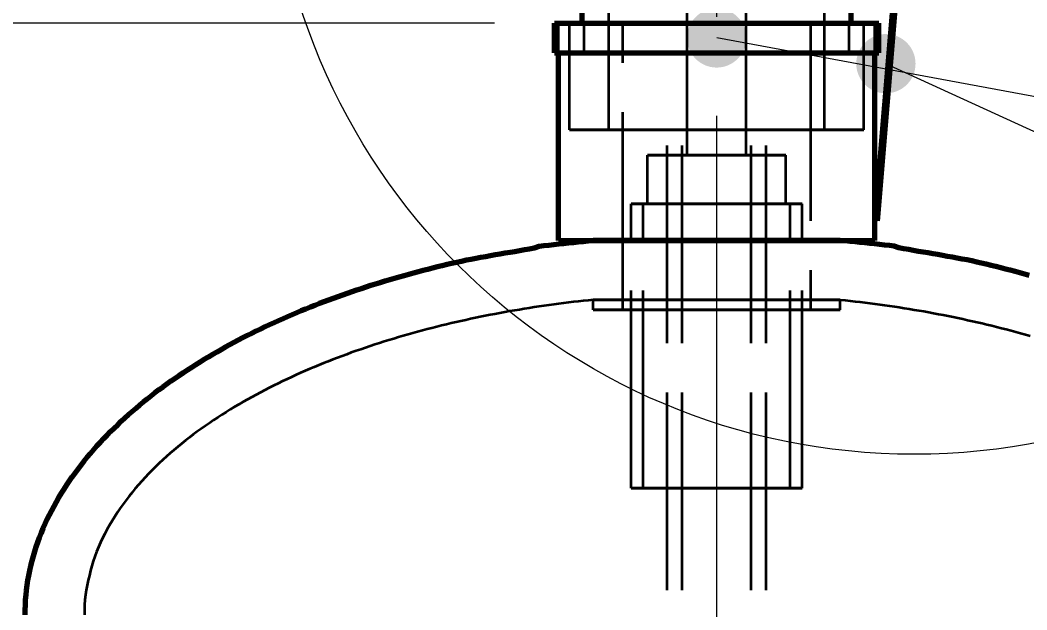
# Model space of a CAD drawing. Header units: millimetres. Extents: x 0 to 2208, y 0 to 420.
# Drawn here: x 99.21 to 119.59, y 228.4 to 240.34 of the extents above; entities that cross this region are included whole.
import ezdxf

# ---------------------------------------------------------------- set-up
doc = ezdxf.new("R2010")
doc.units = ezdxf.units.MM
doc.linetypes.add('IRAM-E-TRAZOS', pattern=[5, 4, -1])
doc.linetypes.add('IRAM-F-TRAZO-PUNTO', pattern=[20, 15, -2, 1, -2])
for name, color, linetype, lineweight in [('01-VISIBLE', 7, 'CONTINUOUS', 70), ('02-OCULTA', 4, 'IRAM-E-TRAZOS', 35), ('03-EJE', 1, 'IRAM-F-TRAZO-PUNTO', 18), ('04-COTA', 3, 'CONTINUOUS', 18), ('08-FINA', 5, 'CONTINUOUS', 18)]:
    doc.layers.add(name, color=color, linetype=linetype, lineweight=lineweight)
doc.styles.add('ISO3098', font='isocpeur.ttf')
doc.dimstyles.new('FLAMA-IRAM', dxfattribs={"dimtxt": 3.5, "dimasz": 3.5, "dimexe": 2, "dimexo": 1.5, "dimgap": 1, "dimtad": 1, "dimdec": 1, "dimtxsty": 'ISO3098', "dimblk": 'IRAM_FLECHA', "dimblk1": 'IRAM_FLECHA', "dimblk2": 'IRAM_FLECHA', "dimcen": 2.5, "dimclrd": 256, "dimclre": 256, "dimclrt": 256, "dimazin": 3, "dimtfac": 1, "dimtmove": 0, "dimatfit": 3, "dimlwd": 18, "dimlwe": 18})

# ---------------------------------------------------------------- blocks, each defined once
blk = doc.blocks.new('IRAM_FLECHA')
blk.add_solid([(0, 0), (-1, 0.125), (-1, -0.125)])

msp = doc.modelspace()

# ---------------------------------------------------------------- hatches: boundary and pattern name
at = {"layer": '08-FINA'}
h = msp.add_hatch(color=7, dxfattribs=at)
h.dxf.hatch_style = 1
edge = h.paths.add_edge_path()
edge.add_arc((113.313, 239.976), 0.6, 0, 360)
h = msp.add_hatch(color=7, dxfattribs=at)
h.dxf.hatch_style = 1
edge = h.paths.add_edge_path()
edge.add_arc((116.739, 239.455), 0.6, 0, 360)

# ---------------------------------------------------------------- linework, layer by layer
at = {"layer": '01-VISIBLE'}
for p, q in [((110.593, 240.276), (110.593, 241.096)), ((116.033, 240.276), (116.033, 241.096)), ((116.519, 236.276), (116.919, 241.036)), ((116.959, 241.035), (116.559, 236.273)), ((110.033, 239.676), (110.033, 240.276)), ((116.593, 239.676), (116.593, 240.276)), ((110.113, 235.876), (110.113, 239.676)), ((116.513, 235.876), (116.513, 239.676)), ((116.559, 236.273), (116.519, 236.276)), ((110.811, 235.876), (110.811, 235.876)), ((115.815, 235.876), (115.815, 235.876))]:
    msp.add_line(p, q, dxfattribs=at)
for points in [[(110.033, 240.276), (110.134, 240.276), (110.235, 240.276), (110.336, 240.276), (110.437, 240.276), (110.538, 240.276), (110.639, 240.276), (110.739, 240.276), (110.84, 240.276), (110.941, 240.276), (111.042, 240.276), (111.143, 240.276), (111.244, 240.276), (111.345, 240.276), (111.446, 240.276), (111.547, 240.276), (111.648, 240.276), (111.749, 240.276), (111.85, 240.276), (111.951, 240.276), (112.051, 240.276), (112.152, 240.276), (112.253, 240.276), (112.354, 240.276), (112.455, 240.276), (112.556, 240.276), (112.657, 240.276), (112.758, 240.276), (112.859, 240.276), (112.96, 240.276), (113.061, 240.276), (113.162, 240.276), (113.263, 240.276), (113.363, 240.276), (113.464, 240.276), (113.565, 240.276), (113.666, 240.276), (113.767, 240.276), (113.868, 240.276), (113.969, 240.276), (114.07, 240.276), (114.171, 240.276), (114.272, 240.276), (114.373, 240.276), (114.474, 240.276), (114.575, 240.276), (114.675, 240.276), (114.776, 240.276), (114.877, 240.276), (114.978, 240.276), (115.079, 240.276), (115.18, 240.276), (115.281, 240.276), (115.382, 240.276), (115.483, 240.276), (115.584, 240.276), (115.685, 240.276), (115.786, 240.276), (115.887, 240.276), (115.987, 240.276), (116.088, 240.276), (116.189, 240.276), (116.29, 240.276), (116.391, 240.276), (116.492, 240.276), (116.593, 240.276)], [(110.033, 239.676), (110.134, 239.676), (110.235, 239.676), (110.336, 239.676), (110.437, 239.676), (110.538, 239.676), (110.639, 239.676), (110.739, 239.676), (110.84, 239.676), (110.941, 239.676), (111.042, 239.676), (111.143, 239.676), (111.244, 239.676), (111.345, 239.676), (111.446, 239.676), (111.547, 239.676), (111.648, 239.676), (111.749, 239.676), (111.85, 239.676), (111.951, 239.676), (112.051, 239.676), (112.152, 239.676), (112.253, 239.676), (112.354, 239.676), (112.455, 239.676), (112.556, 239.676), (112.657, 239.676), (112.758, 239.676), (112.859, 239.676), (112.96, 239.676), (113.061, 239.676), (113.162, 239.676), (113.263, 239.676), (113.363, 239.676), (113.464, 239.676), (113.565, 239.676), (113.666, 239.676), (113.767, 239.676), (113.868, 239.676), (113.969, 239.676), (114.07, 239.676), (114.171, 239.676), (114.272, 239.676), (114.373, 239.676), (114.474, 239.676), (114.575, 239.676), (114.675, 239.676), (114.776, 239.676), (114.877, 239.676), (114.978, 239.676), (115.079, 239.676), (115.18, 239.676), (115.281, 239.676), (115.382, 239.676), (115.483, 239.676), (115.584, 239.676), (115.685, 239.676), (115.786, 239.676), (115.887, 239.676), (115.987, 239.676), (116.088, 239.676), (116.189, 239.676), (116.29, 239.676), (116.391, 239.676), (116.492, 239.676), (116.593, 239.676)], [(99.313, 228.3), (99.314, 228.4), (99.318, 228.5), (99.323, 228.6), (99.332, 228.7), (99.342, 228.799), (99.355, 228.898), (99.37, 228.997), (99.388, 229.096), (99.408, 229.194), (99.43, 229.291), (99.454, 229.388), (99.48, 229.485), (99.508, 229.581), (99.538, 229.676), (99.571, 229.771), (99.605, 229.864), (99.641, 229.958), (99.679, 230.05), (99.719, 230.142), (99.761, 230.233), (99.804, 230.323), (99.85, 230.412), (99.897, 230.5), (99.945, 230.588), (99.995, 230.674), (100.047, 230.76), (100.1, 230.845), (100.154, 230.929), (100.21, 231.012), (100.267, 231.094), (100.325, 231.175), (100.385, 231.255), (100.446, 231.335), (100.508, 231.413), (100.571, 231.49), (100.636, 231.567), (100.701, 231.643), (100.767, 231.717), (100.835, 231.791), (100.903, 231.864), (100.972, 231.936), (101.043, 232.008), (101.114, 232.078), (101.186, 232.147), (101.258, 232.216), (101.332, 232.284), (101.406, 232.351), (101.481, 232.417), (101.557, 232.482), (101.634, 232.546), (101.711, 232.61), (101.789, 232.673), (101.867, 232.734), (101.946, 232.796), (102.026, 232.856), (102.107, 232.916), (102.187, 232.974), (102.269, 233.032), (102.351, 233.09), (102.433, 233.146), (102.516, 233.202), (102.6, 233.257), (102.684, 233.312), (102.768, 233.365), (102.853, 233.418), (102.938, 233.47), (103.024, 233.522), (103.11, 233.573), (103.197, 233.623), (103.283, 233.672), (103.371, 233.721), (103.458, 233.769), (103.546, 233.817), (103.635, 233.864), (103.723, 233.91), (103.812, 233.956), (103.902, 234.001), (103.991, 234.045), (104.081, 234.089), (104.171, 234.132), (104.262, 234.175), (104.353, 234.216), (104.444, 234.258), (104.535, 234.299), (104.627, 234.339), (104.718, 234.378), (104.81, 234.417), (104.903, 234.456), (104.995, 234.494), (105.088, 234.531), (105.181, 234.568), (105.274, 234.604), (105.368, 234.64), (105.461, 234.675), (105.555, 234.71), (105.649, 234.744), (105.743, 234.778), (105.837, 234.811), (105.932, 234.844), (106.027, 234.876), (106.122, 234.907), (106.217, 234.938), (106.312, 234.968), (106.408, 234.998), (106.503, 235.027), (106.599, 235.056), (106.695, 235.084), (106.791, 235.112), (106.887, 235.14), (106.983, 235.167), (107.08, 235.193), (107.176, 235.22), (107.273, 235.246), (107.369, 235.272), (107.466, 235.298), (107.563, 235.323), (107.66, 235.347), (107.757, 235.372), (107.854, 235.395), (107.951, 235.418), (108.049, 235.439), (108.147, 235.46), (108.245, 235.481), (108.343, 235.5), (108.441, 235.519), (108.539, 235.538), (108.638, 235.555), (108.736, 235.573), (108.835, 235.59), (108.933, 235.606), (109.032, 235.623), (109.13, 235.64), (109.229, 235.656), (109.328, 235.673), (109.426, 235.69), (109.525, 235.707), (109.622, 235.728), (109.717, 235.758), (109.816, 235.772), (109.916, 235.784), (110.015, 235.795), (110.115, 235.805), (110.214, 235.816), (110.314, 235.826), (110.413, 235.836), (110.512, 235.846), (110.612, 235.856), (110.712, 235.866), (110.811, 235.876)], [(110.113, 235.876), (110.213, 235.876), (110.313, 235.876), (110.413, 235.876), (110.513, 235.876), (110.613, 235.876), (110.713, 235.876), (110.813, 235.876), (110.913, 235.876), (111.013, 235.876), (111.113, 235.876), (111.213, 235.876), (111.313, 235.876), (111.413, 235.876), (111.513, 235.876), (111.613, 235.876), (111.713, 235.876), (111.813, 235.876), (111.913, 235.876), (112.013, 235.876), (112.113, 235.876), (112.213, 235.876), (112.313, 235.876), (112.413, 235.876), (112.513, 235.876), (112.613, 235.876), (112.713, 235.876), (112.813, 235.876), (112.913, 235.876), (113.013, 235.876), (113.113, 235.876), (113.213, 235.876), (113.313, 235.876), (113.413, 235.876), (113.513, 235.876), (113.613, 235.876), (113.713, 235.876), (113.813, 235.876), (113.913, 235.876), (114.013, 235.876), (114.113, 235.876), (114.213, 235.876), (114.313, 235.876), (114.413, 235.876), (114.513, 235.876), (114.613, 235.876), (114.713, 235.876), (114.813, 235.876), (114.913, 235.876), (115.013, 235.876), (115.113, 235.876), (115.213, 235.876), (115.313, 235.876), (115.413, 235.876), (115.513, 235.876), (115.613, 235.876), (115.713, 235.876), (115.813, 235.876), (115.913, 235.876), (116.013, 235.876), (116.113, 235.876), (116.213, 235.876), (116.313, 235.876), (116.413, 235.876), (116.513, 235.876)], [(115.815, 235.876), (115.715, 235.876), (115.615, 235.876), (115.515, 235.876), (115.415, 235.876), (115.315, 235.876), (115.215, 235.876), (115.114, 235.876), (115.014, 235.876), (114.914, 235.876), (114.814, 235.876), (114.714, 235.876), (114.614, 235.876), (114.514, 235.876), (114.414, 235.876), (114.314, 235.876), (114.214, 235.876), (114.114, 235.876), (114.014, 235.876), (113.913, 235.876), (113.813, 235.876), (113.713, 235.876), (113.613, 235.876), (113.513, 235.876), (113.413, 235.876), (113.313, 235.876), (113.213, 235.876), (113.113, 235.876), (113.013, 235.876), (112.913, 235.876), (112.813, 235.876), (112.713, 235.876), (112.612, 235.876), (112.512, 235.876), (112.412, 235.876), (112.312, 235.876), (112.212, 235.876), (112.112, 235.876), (112.012, 235.876), (111.912, 235.876), (111.812, 235.876), (111.712, 235.876), (111.612, 235.876), (111.512, 235.876), (111.411, 235.876), (111.311, 235.876), (111.211, 235.876), (111.111, 235.876), (111.011, 235.876), (110.911, 235.876), (110.811, 235.876)], [(119.642, 235.167), (119.546, 235.194), (119.45, 235.22), (119.353, 235.246), (119.257, 235.272), (119.16, 235.298), (119.063, 235.323), (118.966, 235.348), (118.869, 235.372), (118.772, 235.395), (118.674, 235.418), (118.577, 235.439), (118.479, 235.461), (118.381, 235.481), (118.283, 235.5), (118.185, 235.519), (118.087, 235.538), (117.988, 235.555), (117.89, 235.573), (117.791, 235.59), (117.693, 235.606), (117.594, 235.623), (117.495, 235.64), (117.397, 235.656), (117.298, 235.673), (117.2, 235.69), (117.101, 235.707), (117.003, 235.728), (116.909, 235.758), (116.81, 235.772), (116.71, 235.784), (116.611, 235.795), (116.511, 235.805), (116.412, 235.816), (116.312, 235.826), (116.213, 235.836), (116.114, 235.846), (116.014, 235.856), (115.915, 235.866), (115.815, 235.876)]]:
    msp.add_lwpolyline(points, dxfattribs=at)
at = {"layer": '02-OCULTA'}
for p, q in [((112.713, 237.6), (112.713, 243.74)), ((113.913, 237.6), (113.913, 243.74)), ((111.133, 240.276), (111.133, 241.096)), ((115.493, 240.276), (115.493, 241.096)), ((116.519, 236.276), (116.919, 241.036)), ((116.959, 241.035), (116.559, 236.273)), ((110.113, 239.676), (110.113, 240.276)), ((110.333, 238.116), (110.333, 240.276)), ((110.633, 239.676), (110.633, 240.276)), ((111.133, 238.116), (111.133, 240.276)), ((111.413, 234.475), (111.413, 240.276)), ((115.213, 240.276), (115.213, 234.475)), ((115.493, 238.116), (115.493, 240.276)), ((115.993, 239.676), (115.993, 240.276)), ((116.293, 238.116), (116.293, 240.276)), ((116.513, 239.676), (116.513, 240.276)), ((112.313, 108.8), (112.313, 238.116)), ((112.613, 108.8), (112.613, 238.116)), ((114.013, 108.8), (114.013, 238.116)), ((114.313, 108.8), (114.313, 238.116)), ((111.913, 236.62), (111.913, 237.6)), ((114.713, 236.62), (114.713, 237.6)), ((111.583, 230.86), (111.583, 236.62)), ((111.823, 230.86), (111.823, 236.62)), ((114.803, 230.86), (114.803, 236.62)), ((115.043, 230.86), (115.043, 236.62)), ((116.559, 236.273), (116.519, 236.276)), ((110.811, 234.475), (110.811, 234.675)), ((115.815, 234.475), (115.815, 234.675))]:
    msp.add_line(p, q, dxfattribs=at)
for points in [[(116.593, 240.276), (116.492, 240.276), (116.391, 240.276), (116.29, 240.276), (116.189, 240.276), (116.088, 240.276), (115.987, 240.276), (115.887, 240.276), (115.786, 240.276), (115.685, 240.276), (115.584, 240.276), (115.483, 240.276), (115.382, 240.276), (115.281, 240.276), (115.18, 240.276), (115.079, 240.276), (114.978, 240.276), (114.877, 240.276), (114.776, 240.276), (114.675, 240.276), (114.575, 240.276), (114.474, 240.276), (114.373, 240.276), (114.272, 240.276), (114.171, 240.276), (114.07, 240.276), (113.969, 240.276), (113.868, 240.276), (113.767, 240.276), (113.666, 240.276), (113.565, 240.276), (113.464, 240.276), (113.363, 240.276), (113.263, 240.276), (113.162, 240.276), (113.061, 240.276), (112.96, 240.276), (112.859, 240.276), (112.758, 240.276), (112.657, 240.276), (112.556, 240.276), (112.455, 240.276), (112.354, 240.276), (112.253, 240.276), (112.152, 240.276), (112.051, 240.276), (111.951, 240.276), (111.85, 240.276), (111.749, 240.276), (111.648, 240.276), (111.547, 240.276), (111.446, 240.276), (111.345, 240.276), (111.244, 240.276), (111.143, 240.276), (111.042, 240.276), (110.941, 240.276), (110.84, 240.276), (110.739, 240.276), (110.639, 240.276), (110.538, 240.276), (110.437, 240.276), (110.336, 240.276), (110.235, 240.276), (110.134, 240.276), (110.033, 240.276)], [(116.513, 240.276), (116.413, 240.276), (116.313, 240.276), (116.213, 240.276), (116.113, 240.276), (116.013, 240.276), (115.913, 240.276), (115.813, 240.276), (115.713, 240.276), (115.613, 240.276), (115.513, 240.276), (115.413, 240.276), (115.313, 240.276), (115.213, 240.276), (115.113, 240.276), (115.013, 240.276), (114.913, 240.276), (114.813, 240.276), (114.713, 240.276), (114.613, 240.276), (114.513, 240.276), (114.413, 240.276), (114.313, 240.276), (114.213, 240.276), (114.113, 240.276), (114.013, 240.276), (113.913, 240.276), (113.813, 240.276), (113.713, 240.276), (113.613, 240.276), (113.513, 240.276), (113.413, 240.276), (113.313, 240.276), (113.213, 240.276), (113.113, 240.276), (113.013, 240.276), (112.913, 240.276), (112.813, 240.276), (112.713, 240.276), (112.613, 240.276), (112.513, 240.276), (112.413, 240.276), (112.313, 240.276), (112.213, 240.276), (112.113, 240.276), (112.013, 240.276), (111.913, 240.276), (111.813, 240.276), (111.713, 240.276), (111.613, 240.276), (111.513, 240.276), (111.413, 240.276), (111.313, 240.276), (111.213, 240.276), (111.113, 240.276), (111.013, 240.276), (110.913, 240.276), (110.813, 240.276), (110.713, 240.276), (110.613, 240.276), (110.513, 240.276), (110.413, 240.276), (110.313, 240.276), (110.213, 240.276), (110.113, 240.276)], [(110.113, 240.276), (110.213, 240.276), (110.313, 240.276), (110.413, 240.276), (110.513, 240.276), (110.613, 240.276), (110.713, 240.276), (110.813, 240.276), (110.913, 240.276), (111.013, 240.276), (111.113, 240.276), (111.213, 240.276), (111.313, 240.276), (111.413, 240.276), (111.513, 240.276), (111.613, 240.276), (111.713, 240.276), (111.813, 240.276), (111.913, 240.276), (112.013, 240.276), (112.113, 240.276), (112.213, 240.276), (112.313, 240.276), (112.413, 240.276), (112.513, 240.276), (112.613, 240.276), (112.713, 240.276), (112.813, 240.276), (112.913, 240.276), (113.013, 240.276), (113.113, 240.276), (113.213, 240.276), (113.313, 240.276), (113.413, 240.276), (113.513, 240.276), (113.613, 240.276), (113.713, 240.276), (113.813, 240.276), (113.913, 240.276), (114.013, 240.276), (114.113, 240.276), (114.213, 240.276), (114.313, 240.276), (114.413, 240.276), (114.513, 240.276), (114.613, 240.276), (114.713, 240.276), (114.813, 240.276), (114.913, 240.276), (115.013, 240.276), (115.113, 240.276), (115.213, 240.276), (115.313, 240.276), (115.413, 240.276), (115.513, 240.276), (115.613, 240.276), (115.713, 240.276), (115.813, 240.276), (115.913, 240.276), (116.013, 240.276), (116.113, 240.276), (116.213, 240.276), (116.313, 240.276), (116.413, 240.276), (116.513, 240.276)], [(116.293, 240.276), (116.192, 240.276), (116.091, 240.276), (115.99, 240.276), (115.889, 240.276), (115.788, 240.276), (115.687, 240.276), (115.586, 240.276), (115.485, 240.276), (115.384, 240.276), (115.283, 240.276), (115.182, 240.276), (115.081, 240.276), (114.98, 240.276), (114.879, 240.276), (114.778, 240.276), (114.677, 240.276), (114.576, 240.276), (114.475, 240.276), (114.374, 240.276), (114.273, 240.276), (114.172, 240.276), (114.071, 240.276), (113.97, 240.276), (113.869, 240.276), (113.768, 240.276), (113.667, 240.276), (113.566, 240.276), (113.465, 240.276), (113.364, 240.276), (113.262, 240.276), (113.161, 240.276), (113.06, 240.276), (112.959, 240.276), (112.858, 240.276), (112.757, 240.276), (112.656, 240.276), (112.555, 240.276), (112.454, 240.276), (112.353, 240.276), (112.252, 240.276), (112.151, 240.276), (112.05, 240.276), (111.949, 240.276), (111.848, 240.276), (111.747, 240.276), (111.646, 240.276), (111.545, 240.276), (111.444, 240.276), (111.343, 240.276), (111.242, 240.276), (111.141, 240.276), (111.04, 240.276), (110.939, 240.276), (110.838, 240.276), (110.737, 240.276), (110.636, 240.276), (110.535, 240.276), (110.434, 240.276), (110.333, 240.276)], [(110.333, 240.276), (110.434, 240.276), (110.535, 240.276), (110.636, 240.276), (110.737, 240.276), (110.838, 240.276), (110.939, 240.276), (111.04, 240.276), (111.141, 240.276), (111.242, 240.276), (111.343, 240.276), (111.444, 240.276), (111.545, 240.276), (111.646, 240.276), (111.747, 240.276), (111.848, 240.276), (111.949, 240.276), (112.05, 240.276), (112.151, 240.276), (112.252, 240.276), (112.353, 240.276), (112.454, 240.276), (112.555, 240.276), (112.656, 240.276), (112.757, 240.276), (112.858, 240.276), (112.959, 240.276), (113.06, 240.276), (113.161, 240.276), (113.262, 240.276), (113.364, 240.276), (113.465, 240.276), (113.566, 240.276), (113.667, 240.276), (113.768, 240.276), (113.869, 240.276), (113.97, 240.276), (114.071, 240.276), (114.172, 240.276), (114.273, 240.276), (114.374, 240.276), (114.475, 240.276), (114.576, 240.276), (114.677, 240.276), (114.778, 240.276), (114.879, 240.276), (114.98, 240.276), (115.081, 240.276), (115.182, 240.276), (115.283, 240.276), (115.384, 240.276), (115.485, 240.276), (115.586, 240.276), (115.687, 240.276), (115.788, 240.276), (115.889, 240.276), (115.99, 240.276), (116.091, 240.276), (116.192, 240.276), (116.293, 240.276)], [(116.033, 240.276), (115.932, 240.276), (115.832, 240.276), (115.731, 240.276), (115.63, 240.276), (115.529, 240.276), (115.429, 240.276), (115.328, 240.276), (115.227, 240.276), (115.126, 240.276), (115.026, 240.276), (114.925, 240.276), (114.824, 240.276), (114.723, 240.276), (114.623, 240.276), (114.522, 240.276), (114.421, 240.276), (114.32, 240.276), (114.22, 240.276), (114.119, 240.276), (114.018, 240.276), (113.917, 240.276), (113.817, 240.276), (113.716, 240.276), (113.615, 240.276), (113.514, 240.276), (113.414, 240.276), (113.313, 240.276), (113.212, 240.276), (113.112, 240.276), (113.011, 240.276), (112.91, 240.276), (112.809, 240.276), (112.709, 240.276), (112.608, 240.276), (112.507, 240.276), (112.406, 240.276), (112.306, 240.276), (112.205, 240.276), (112.104, 240.276), (112.003, 240.276), (111.903, 240.276), (111.802, 240.276), (111.701, 240.276), (111.6, 240.276), (111.5, 240.276), (111.399, 240.276), (111.298, 240.276), (111.197, 240.276), (111.097, 240.276), (110.996, 240.276), (110.895, 240.276), (110.794, 240.276), (110.694, 240.276), (110.593, 240.276)], [(110.593, 240.276), (110.694, 240.276), (110.794, 240.276), (110.895, 240.276), (110.996, 240.276), (111.097, 240.276), (111.197, 240.276), (111.298, 240.276), (111.399, 240.276), (111.5, 240.276), (111.6, 240.276), (111.701, 240.276), (111.802, 240.276), (111.903, 240.276), (112.003, 240.276), (112.104, 240.276), (112.205, 240.276), (112.306, 240.276), (112.406, 240.276), (112.507, 240.276), (112.608, 240.276), (112.709, 240.276), (112.809, 240.276), (112.91, 240.276), (113.011, 240.276), (113.112, 240.276), (113.212, 240.276), (113.313, 240.276), (113.414, 240.276), (113.514, 240.276), (113.615, 240.276), (113.716, 240.276), (113.817, 240.276), (113.917, 240.276), (114.018, 240.276), (114.119, 240.276), (114.22, 240.276), (114.32, 240.276), (114.421, 240.276), (114.522, 240.276), (114.623, 240.276), (114.723, 240.276), (114.824, 240.276), (114.925, 240.276), (115.026, 240.276), (115.126, 240.276), (115.227, 240.276), (115.328, 240.276), (115.429, 240.276), (115.529, 240.276), (115.63, 240.276), (115.731, 240.276), (115.832, 240.276), (115.932, 240.276), (116.033, 240.276)], [(115.993, 240.276), (115.892, 240.276), (115.791, 240.276), (115.69, 240.276), (115.588, 240.276), (115.487, 240.276), (115.386, 240.276), (115.285, 240.276), (115.184, 240.276), (115.083, 240.276), (114.982, 240.276), (114.881, 240.276), (114.779, 240.276), (114.678, 240.276), (114.577, 240.276), (114.476, 240.276), (114.375, 240.276), (114.274, 240.276), (114.173, 240.276), (114.071, 240.276), (113.97, 240.276), (113.869, 240.276), (113.768, 240.276), (113.667, 240.276), (113.566, 240.276), (113.465, 240.276), (113.364, 240.276), (113.262, 240.276), (113.161, 240.276), (113.06, 240.276), (112.959, 240.276), (112.858, 240.276), (112.757, 240.276), (112.656, 240.276), (112.555, 240.276), (112.453, 240.276), (112.352, 240.276), (112.251, 240.276), (112.15, 240.276), (112.049, 240.276), (111.948, 240.276), (111.847, 240.276), (111.745, 240.276), (111.644, 240.276), (111.543, 240.276), (111.442, 240.276), (111.341, 240.276), (111.24, 240.276), (111.139, 240.276), (111.038, 240.276), (110.936, 240.276), (110.835, 240.276), (110.734, 240.276), (110.633, 240.276)], [(110.633, 240.276), (110.734, 240.276), (110.835, 240.276), (110.936, 240.276), (111.038, 240.276), (111.139, 240.276), (111.24, 240.276), (111.341, 240.276), (111.442, 240.276), (111.543, 240.276), (111.644, 240.276), (111.745, 240.276), (111.847, 240.276), (111.948, 240.276), (112.049, 240.276), (112.15, 240.276), (112.251, 240.276), (112.352, 240.276), (112.453, 240.276), (112.555, 240.276), (112.656, 240.276), (112.757, 240.276), (112.858, 240.276), (112.959, 240.276), (113.06, 240.276), (113.161, 240.276), (113.262, 240.276), (113.364, 240.276), (113.465, 240.276), (113.566, 240.276), (113.667, 240.276), (113.768, 240.276), (113.869, 240.276), (113.97, 240.276), (114.071, 240.276), (114.173, 240.276), (114.274, 240.276), (114.375, 240.276), (114.476, 240.276), (114.577, 240.276), (114.678, 240.276), (114.779, 240.276), (114.881, 240.276), (114.982, 240.276), (115.083, 240.276), (115.184, 240.276), (115.285, 240.276), (115.386, 240.276), (115.487, 240.276), (115.588, 240.276), (115.69, 240.276), (115.791, 240.276), (115.892, 240.276), (115.993, 240.276)], [(115.493, 240.276), (115.392, 240.276), (115.29, 240.276), (115.189, 240.276), (115.087, 240.276), (114.986, 240.276), (114.885, 240.276), (114.783, 240.276), (114.682, 240.276), (114.58, 240.276), (114.479, 240.276), (114.378, 240.276), (114.276, 240.276), (114.175, 240.276), (114.073, 240.276), (113.972, 240.276), (113.871, 240.276), (113.769, 240.276), (113.668, 240.276), (113.566, 240.276), (113.465, 240.276), (113.364, 240.276), (113.262, 240.276), (113.161, 240.276), (113.06, 240.276), (112.958, 240.276), (112.857, 240.276), (112.755, 240.276), (112.654, 240.276), (112.553, 240.276), (112.451, 240.276), (112.35, 240.276), (112.248, 240.276), (112.147, 240.276), (112.046, 240.276), (111.944, 240.276), (111.843, 240.276), (111.741, 240.276), (111.64, 240.276), (111.539, 240.276), (111.437, 240.276), (111.336, 240.276), (111.234, 240.276), (111.133, 240.276)], [(111.133, 240.276), (111.234, 240.276), (111.336, 240.276), (111.437, 240.276), (111.539, 240.276), (111.64, 240.276), (111.741, 240.276), (111.843, 240.276), (111.944, 240.276), (112.046, 240.276), (112.147, 240.276), (112.248, 240.276), (112.35, 240.276), (112.451, 240.276), (112.553, 240.276), (112.654, 240.276), (112.755, 240.276), (112.857, 240.276), (112.958, 240.276), (113.06, 240.276), (113.161, 240.276), (113.262, 240.276), (113.364, 240.276), (113.465, 240.276), (113.566, 240.276), (113.668, 240.276), (113.769, 240.276), (113.871, 240.276), (113.972, 240.276), (114.073, 240.276), (114.175, 240.276), (114.276, 240.276), (114.378, 240.276), (114.479, 240.276), (114.58, 240.276), (114.682, 240.276), (114.783, 240.276), (114.885, 240.276), (114.986, 240.276), (115.087, 240.276), (115.189, 240.276), (115.29, 240.276), (115.392, 240.276), (115.493, 240.276)], [(115.493, 240.276), (115.392, 240.276), (115.29, 240.276), (115.189, 240.276), (115.087, 240.276), (114.986, 240.276), (114.885, 240.276), (114.783, 240.276), (114.682, 240.276), (114.58, 240.276), (114.479, 240.276), (114.378, 240.276), (114.276, 240.276), (114.175, 240.276), (114.073, 240.276), (113.972, 240.276), (113.871, 240.276), (113.769, 240.276), (113.668, 240.276), (113.566, 240.276), (113.465, 240.276), (113.364, 240.276), (113.262, 240.276), (113.161, 240.276), (113.06, 240.276), (112.958, 240.276), (112.857, 240.276), (112.755, 240.276), (112.654, 240.276), (112.553, 240.276), (112.451, 240.276), (112.35, 240.276), (112.248, 240.276), (112.147, 240.276), (112.046, 240.276), (111.944, 240.276), (111.843, 240.276), (111.741, 240.276), (111.64, 240.276), (111.539, 240.276), (111.437, 240.276), (111.336, 240.276), (111.234, 240.276), (111.133, 240.276)], [(111.133, 240.276), (111.234, 240.276), (111.336, 240.276), (111.437, 240.276), (111.539, 240.276), (111.64, 240.276), (111.741, 240.276), (111.843, 240.276), (111.944, 240.276), (112.046, 240.276), (112.147, 240.276), (112.248, 240.276), (112.35, 240.276), (112.451, 240.276), (112.553, 240.276), (112.654, 240.276), (112.755, 240.276), (112.857, 240.276), (112.958, 240.276), (113.06, 240.276), (113.161, 240.276), (113.262, 240.276), (113.364, 240.276), (113.465, 240.276), (113.566, 240.276), (113.668, 240.276), (113.769, 240.276), (113.871, 240.276), (113.972, 240.276), (114.073, 240.276), (114.175, 240.276), (114.276, 240.276), (114.378, 240.276), (114.479, 240.276), (114.58, 240.276), (114.682, 240.276), (114.783, 240.276), (114.885, 240.276), (114.986, 240.276), (115.087, 240.276), (115.189, 240.276), (115.29, 240.276), (115.392, 240.276), (115.493, 240.276)], [(115.213, 240.276), (115.113, 240.276), (115.013, 240.276), (114.913, 240.276), (114.813, 240.276), (114.713, 240.276), (114.613, 240.276), (114.513, 240.276), (114.413, 240.276), (114.313, 240.276), (114.213, 240.276), (114.113, 240.276), (114.013, 240.276), (113.913, 240.276), (113.813, 240.276), (113.713, 240.276), (113.613, 240.276), (113.513, 240.276), (113.413, 240.276), (113.313, 240.276), (113.213, 240.276), (113.113, 240.276), (113.013, 240.276), (112.913, 240.276), (112.813, 240.276), (112.713, 240.276), (112.613, 240.276), (112.513, 240.276), (112.413, 240.276), (112.313, 240.276), (112.213, 240.276), (112.113, 240.276), (112.013, 240.276), (111.913, 240.276), (111.813, 240.276), (111.713, 240.276), (111.613, 240.276), (111.513, 240.276), (111.413, 240.276)], [(111.413, 240.276), (111.513, 240.276), (111.613, 240.276), (111.713, 240.276), (111.813, 240.276), (111.913, 240.276), (112.013, 240.276), (112.113, 240.276), (112.213, 240.276), (112.313, 240.276), (112.413, 240.276), (112.513, 240.276), (112.613, 240.276), (112.713, 240.276), (112.813, 240.276), (112.913, 240.276), (113.013, 240.276), (113.113, 240.276), (113.213, 240.276), (113.313, 240.276), (113.413, 240.276), (113.513, 240.276), (113.613, 240.276), (113.713, 240.276), (113.813, 240.276), (113.913, 240.276), (114.013, 240.276), (114.113, 240.276), (114.213, 240.276), (114.313, 240.276), (114.413, 240.276), (114.513, 240.276), (114.613, 240.276), (114.713, 240.276), (114.813, 240.276), (114.913, 240.276), (115.013, 240.276), (115.113, 240.276), (115.213, 240.276)], [(116.593, 239.676), (116.492, 239.676), (116.391, 239.676), (116.29, 239.676), (116.189, 239.676), (116.088, 239.676), (115.987, 239.676), (115.887, 239.676), (115.786, 239.676), (115.685, 239.676), (115.584, 239.676), (115.483, 239.676), (115.382, 239.676), (115.281, 239.676), (115.18, 239.676), (115.079, 239.676), (114.978, 239.676), (114.877, 239.676), (114.776, 239.676), (114.675, 239.676), (114.575, 239.676), (114.474, 239.676), (114.373, 239.676), (114.272, 239.676), (114.171, 239.676), (114.07, 239.676), (113.969, 239.676), (113.868, 239.676), (113.767, 239.676), (113.666, 239.676), (113.565, 239.676), (113.464, 239.676), (113.363, 239.676), (113.263, 239.676), (113.162, 239.676), (113.061, 239.676), (112.96, 239.676), (112.859, 239.676), (112.758, 239.676), (112.657, 239.676), (112.556, 239.676), (112.455, 239.676), (112.354, 239.676), (112.253, 239.676), (112.152, 239.676), (112.051, 239.676), (111.951, 239.676), (111.85, 239.676), (111.749, 239.676), (111.648, 239.676), (111.547, 239.676), (111.446, 239.676), (111.345, 239.676), (111.244, 239.676), (111.143, 239.676), (111.042, 239.676), (110.941, 239.676), (110.84, 239.676), (110.739, 239.676), (110.639, 239.676), (110.538, 239.676), (110.437, 239.676), (110.336, 239.676), (110.235, 239.676), (110.134, 239.676), (110.033, 239.676)], [(115.993, 239.676), (115.892, 239.676), (115.791, 239.676), (115.69, 239.676), (115.588, 239.676), (115.487, 239.676), (115.386, 239.676), (115.285, 239.676), (115.184, 239.676), (115.083, 239.676), (114.982, 239.676), (114.881, 239.676), (114.779, 239.676), (114.678, 239.676), (114.577, 239.676), (114.476, 239.676), (114.375, 239.676), (114.274, 239.676), (114.173, 239.676), (114.071, 239.676), (113.97, 239.676), (113.869, 239.676), (113.768, 239.676), (113.667, 239.676), (113.566, 239.676), (113.465, 239.676), (113.364, 239.676), (113.262, 239.676), (113.161, 239.676), (113.06, 239.676), (112.959, 239.676), (112.858, 239.676), (112.757, 239.676), (112.656, 239.676), (112.555, 239.676), (112.453, 239.676), (112.352, 239.676), (112.251, 239.676), (112.15, 239.676), (112.049, 239.676), (111.948, 239.676), (111.847, 239.676), (111.745, 239.676), (111.644, 239.676), (111.543, 239.676), (111.442, 239.676), (111.341, 239.676), (111.24, 239.676), (111.139, 239.676), (111.038, 239.676), (110.936, 239.676), (110.835, 239.676), (110.734, 239.676), (110.633, 239.676)], [(110.633, 239.676), (110.734, 239.676), (110.835, 239.676), (110.936, 239.676), (111.038, 239.676), (111.139, 239.676), (111.24, 239.676), (111.341, 239.676), (111.442, 239.676), (111.543, 239.676), (111.644, 239.676), (111.745, 239.676), (111.847, 239.676), (111.948, 239.676), (112.049, 239.676), (112.15, 239.676), (112.251, 239.676), (112.352, 239.676), (112.453, 239.676), (112.555, 239.676), (112.656, 239.676), (112.757, 239.676), (112.858, 239.676), (112.959, 239.676), (113.06, 239.676), (113.161, 239.676), (113.262, 239.676), (113.364, 239.676), (113.465, 239.676), (113.566, 239.676), (113.667, 239.676), (113.768, 239.676), (113.869, 239.676), (113.97, 239.676), (114.071, 239.676), (114.173, 239.676), (114.274, 239.676), (114.375, 239.676), (114.476, 239.676), (114.577, 239.676), (114.678, 239.676), (114.779, 239.676), (114.881, 239.676), (114.982, 239.676), (115.083, 239.676), (115.184, 239.676), (115.285, 239.676), (115.386, 239.676), (115.487, 239.676), (115.588, 239.676), (115.69, 239.676), (115.791, 239.676), (115.892, 239.676), (115.993, 239.676)], [(116.293, 238.116), (116.192, 238.116), (116.091, 238.116), (115.99, 238.116), (115.889, 238.116), (115.788, 238.116), (115.687, 238.116), (115.586, 238.116), (115.485, 238.116), (115.384, 238.116), (115.283, 238.116), (115.182, 238.116), (115.081, 238.116), (114.98, 238.116), (114.879, 238.116), (114.778, 238.116), (114.677, 238.116), (114.576, 238.116), (114.475, 238.116), (114.374, 238.116), (114.273, 238.116), (114.172, 238.116), (114.071, 238.116), (113.97, 238.116), (113.869, 238.116), (113.768, 238.116), (113.667, 238.116), (113.566, 238.116), (113.465, 238.116), (113.364, 238.116), (113.262, 238.116), (113.161, 238.116), (113.06, 238.116), (112.959, 238.116), (112.858, 238.116), (112.757, 238.116), (112.656, 238.116), (112.555, 238.116), (112.454, 238.116), (112.353, 238.116), (112.252, 238.116), (112.151, 238.116), (112.05, 238.116), (111.949, 238.116), (111.848, 238.116), (111.747, 238.116), (111.646, 238.116), (111.545, 238.116), (111.444, 238.116), (111.343, 238.116), (111.242, 238.116), (111.141, 238.116), (111.04, 238.116), (110.939, 238.116), (110.838, 238.116), (110.737, 238.116), (110.636, 238.116), (110.535, 238.116), (110.434, 238.116), (110.333, 238.116)], [(110.333, 238.116), (110.434, 238.116), (110.535, 238.116), (110.636, 238.116), (110.737, 238.116), (110.838, 238.116), (110.939, 238.116), (111.04, 238.116), (111.141, 238.116), (111.242, 238.116), (111.343, 238.116), (111.444, 238.116), (111.545, 238.116), (111.646, 238.116), (111.747, 238.116), (111.848, 238.116), (111.949, 238.116), (112.05, 238.116), (112.151, 238.116), (112.252, 238.116), (112.353, 238.116), (112.454, 238.116), (112.555, 238.116), (112.656, 238.116), (112.757, 238.116), (112.858, 238.116), (112.959, 238.116), (113.06, 238.116), (113.161, 238.116), (113.262, 238.116), (113.364, 238.116), (113.465, 238.116), (113.566, 238.116), (113.667, 238.116), (113.768, 238.116), (113.869, 238.116), (113.97, 238.116), (114.071, 238.116), (114.172, 238.116), (114.273, 238.116), (114.374, 238.116), (114.475, 238.116), (114.576, 238.116), (114.677, 238.116), (114.778, 238.116), (114.879, 238.116), (114.98, 238.116), (115.081, 238.116), (115.182, 238.116), (115.283, 238.116), (115.384, 238.116), (115.485, 238.116), (115.586, 238.116), (115.687, 238.116), (115.788, 238.116), (115.889, 238.116), (115.99, 238.116), (116.091, 238.116), (116.192, 238.116), (116.293, 238.116)], [(115.493, 238.116), (115.392, 238.116), (115.29, 238.116), (115.189, 238.116), (115.087, 238.116), (114.986, 238.116), (114.885, 238.116), (114.783, 238.116), (114.682, 238.116), (114.58, 238.116), (114.479, 238.116), (114.378, 238.116), (114.276, 238.116), (114.175, 238.116), (114.073, 238.116), (113.972, 238.116), (113.871, 238.116), (113.769, 238.116), (113.668, 238.116), (113.566, 238.116), (113.465, 238.116), (113.364, 238.116), (113.262, 238.116), (113.161, 238.116), (113.06, 238.116), (112.958, 238.116), (112.857, 238.116), (112.755, 238.116), (112.654, 238.116), (112.553, 238.116), (112.451, 238.116), (112.35, 238.116), (112.248, 238.116), (112.147, 238.116), (112.046, 238.116), (111.944, 238.116), (111.843, 238.116), (111.741, 238.116), (111.64, 238.116), (111.539, 238.116), (111.437, 238.116), (111.336, 238.116), (111.234, 238.116), (111.133, 238.116)], [(111.133, 238.116), (111.234, 238.116), (111.336, 238.116), (111.437, 238.116), (111.539, 238.116), (111.64, 238.116), (111.741, 238.116), (111.843, 238.116), (111.944, 238.116), (112.046, 238.116), (112.147, 238.116), (112.248, 238.116), (112.35, 238.116), (112.451, 238.116), (112.553, 238.116), (112.654, 238.116), (112.755, 238.116), (112.857, 238.116), (112.958, 238.116), (113.06, 238.116), (113.161, 238.116), (113.262, 238.116), (113.364, 238.116), (113.465, 238.116), (113.566, 238.116), (113.668, 238.116), (113.769, 238.116), (113.871, 238.116), (113.972, 238.116), (114.073, 238.116), (114.175, 238.116), (114.276, 238.116), (114.378, 238.116), (114.479, 238.116), (114.58, 238.116), (114.682, 238.116), (114.783, 238.116), (114.885, 238.116), (114.986, 238.116), (115.087, 238.116), (115.189, 238.116), (115.29, 238.116), (115.392, 238.116), (115.493, 238.116)], [(114.313, 238.116), (114.213, 238.116), (114.113, 238.116), (114.013, 238.116), (113.913, 238.116), (113.813, 238.116), (113.713, 238.116), (113.613, 238.116), (113.513, 238.116), (113.413, 238.116), (113.313, 238.116), (113.213, 238.116), (113.113, 238.116), (113.013, 238.116), (112.913, 238.116), (112.813, 238.116), (112.713, 238.116), (112.613, 238.116), (112.513, 238.116), (112.413, 238.116), (112.313, 238.116)], [(112.313, 238.116), (112.413, 238.116), (112.513, 238.116), (112.613, 238.116), (112.713, 238.116), (112.813, 238.116), (112.913, 238.116), (113.013, 238.116), (113.113, 238.116), (113.213, 238.116), (113.313, 238.116), (113.413, 238.116), (113.513, 238.116), (113.613, 238.116), (113.713, 238.116), (113.813, 238.116), (113.913, 238.116), (114.013, 238.116), (114.113, 238.116), (114.213, 238.116), (114.313, 238.116)], [(114.013, 238.116), (113.913, 238.116), (113.813, 238.116), (113.713, 238.116), (113.613, 238.116), (113.513, 238.116), (113.413, 238.116), (113.313, 238.116), (113.213, 238.116), (113.113, 238.116), (113.013, 238.116), (112.913, 238.116), (112.813, 238.116), (112.713, 238.116), (112.613, 238.116)], [(112.613, 238.116), (112.713, 238.116), (112.813, 238.116), (112.913, 238.116), (113.013, 238.116), (113.113, 238.116), (113.213, 238.116), (113.313, 238.116), (113.413, 238.116), (113.513, 238.116), (113.613, 238.116), (113.713, 238.116), (113.813, 238.116), (113.913, 238.116), (114.013, 238.116)], [(114.713, 237.6), (114.613, 237.6), (114.513, 237.6), (114.413, 237.6), (114.313, 237.6), (114.213, 237.6), (114.113, 237.6), (114.013, 237.6), (113.913, 237.6), (113.813, 237.6), (113.713, 237.6), (113.613, 237.6), (113.513, 237.6), (113.413, 237.6), (113.313, 237.6), (113.213, 237.6), (113.113, 237.6), (113.013, 237.6), (112.913, 237.6), (112.813, 237.6), (112.713, 237.6), (112.613, 237.6), (112.513, 237.6), (112.413, 237.6), (112.313, 237.6), (112.213, 237.6), (112.113, 237.6), (112.013, 237.6), (111.913, 237.6)], [(111.913, 237.6), (112.013, 237.6), (112.113, 237.6), (112.213, 237.6), (112.313, 237.6), (112.413, 237.6), (112.513, 237.6), (112.613, 237.6), (112.713, 237.6), (112.813, 237.6), (112.913, 237.6), (113.013, 237.6), (113.113, 237.6), (113.213, 237.6), (113.313, 237.6), (113.413, 237.6), (113.513, 237.6), (113.613, 237.6), (113.713, 237.6), (113.813, 237.6), (113.913, 237.6), (114.013, 237.6), (114.113, 237.6), (114.213, 237.6), (114.313, 237.6), (114.413, 237.6), (114.513, 237.6), (114.613, 237.6), (114.713, 237.6)], [(113.913, 237.6), (113.813, 237.6), (113.713, 237.6), (113.613, 237.6), (113.513, 237.6), (113.413, 237.6), (113.313, 237.6), (113.213, 237.6), (113.113, 237.6), (113.013, 237.6), (112.913, 237.6), (112.813, 237.6), (112.713, 237.6)], [(112.713, 237.6), (112.813, 237.6), (112.913, 237.6), (113.013, 237.6), (113.113, 237.6), (113.213, 237.6), (113.313, 237.6), (113.413, 237.6), (113.513, 237.6), (113.613, 237.6), (113.713, 237.6), (113.813, 237.6), (113.913, 237.6)], [(115.043, 236.62), (114.941, 236.62), (114.839, 236.62), (114.738, 236.62), (114.636, 236.62), (114.534, 236.62), (114.432, 236.62), (114.331, 236.62), (114.229, 236.62), (114.127, 236.62), (114.025, 236.62), (113.924, 236.62), (113.822, 236.62), (113.72, 236.62), (113.618, 236.62), (113.517, 236.62), (113.415, 236.62), (113.313, 236.62), (113.211, 236.62), (113.109, 236.62), (113.008, 236.62), (112.906, 236.62), (112.804, 236.62), (112.702, 236.62), (112.601, 236.62), (112.499, 236.62), (112.397, 236.62), (112.295, 236.62), (112.194, 236.62), (112.092, 236.62), (111.99, 236.62), (111.888, 236.62), (111.787, 236.62), (111.685, 236.62), (111.583, 236.62)], [(111.583, 236.62), (111.685, 236.62), (111.787, 236.62), (111.888, 236.62), (111.99, 236.62), (112.092, 236.62), (112.194, 236.62), (112.295, 236.62), (112.397, 236.62), (112.499, 236.62), (112.601, 236.62), (112.702, 236.62), (112.804, 236.62), (112.906, 236.62), (113.008, 236.62), (113.109, 236.62), (113.211, 236.62), (113.313, 236.62), (113.415, 236.62), (113.517, 236.62), (113.618, 236.62), (113.72, 236.62), (113.822, 236.62), (113.924, 236.62), (114.025, 236.62), (114.127, 236.62), (114.229, 236.62), (114.331, 236.62), (114.432, 236.62), (114.534, 236.62), (114.636, 236.62), (114.738, 236.62), (114.839, 236.62), (114.941, 236.62), (115.043, 236.62)], [(114.803, 236.62), (114.7, 236.62), (114.597, 236.62), (114.495, 236.62), (114.392, 236.62), (114.289, 236.62), (114.186, 236.62), (114.084, 236.62), (113.981, 236.62), (113.878, 236.62), (113.775, 236.62), (113.673, 236.62), (113.57, 236.62), (113.467, 236.62), (113.364, 236.62), (113.262, 236.62), (113.159, 236.62), (113.056, 236.62), (112.953, 236.62), (112.851, 236.62), (112.748, 236.62), (112.645, 236.62), (112.542, 236.62), (112.44, 236.62), (112.337, 236.62), (112.234, 236.62), (112.131, 236.62), (112.029, 236.62), (111.926, 236.62), (111.823, 236.62)], [(111.823, 236.62), (111.926, 236.62), (112.029, 236.62), (112.131, 236.62), (112.234, 236.62), (112.337, 236.62), (112.44, 236.62), (112.542, 236.62), (112.645, 236.62), (112.748, 236.62), (112.851, 236.62), (112.953, 236.62), (113.056, 236.62), (113.159, 236.62), (113.262, 236.62), (113.364, 236.62), (113.467, 236.62), (113.57, 236.62), (113.673, 236.62), (113.775, 236.62), (113.878, 236.62), (113.981, 236.62), (114.084, 236.62), (114.186, 236.62), (114.289, 236.62), (114.392, 236.62), (114.495, 236.62), (114.597, 236.62), (114.7, 236.62), (114.803, 236.62)], [(114.713, 236.62), (114.613, 236.62), (114.513, 236.62), (114.413, 236.62), (114.313, 236.62), (114.213, 236.62), (114.113, 236.62), (114.013, 236.62), (113.913, 236.62), (113.813, 236.62), (113.713, 236.62), (113.613, 236.62), (113.513, 236.62), (113.413, 236.62), (113.313, 236.62), (113.213, 236.62), (113.113, 236.62), (113.013, 236.62), (112.913, 236.62), (112.813, 236.62), (112.713, 236.62), (112.613, 236.62), (112.513, 236.62), (112.413, 236.62), (112.313, 236.62), (112.213, 236.62), (112.113, 236.62), (112.013, 236.62), (111.913, 236.62)], [(111.913, 236.62), (112.013, 236.62), (112.113, 236.62), (112.213, 236.62), (112.313, 236.62), (112.413, 236.62), (112.513, 236.62), (112.613, 236.62), (112.713, 236.62), (112.813, 236.62), (112.913, 236.62), (113.013, 236.62), (113.113, 236.62), (113.213, 236.62), (113.313, 236.62), (113.413, 236.62), (113.513, 236.62), (113.613, 236.62), (113.713, 236.62), (113.813, 236.62), (113.913, 236.62), (114.013, 236.62), (114.113, 236.62), (114.213, 236.62), (114.313, 236.62), (114.413, 236.62), (114.513, 236.62), (114.613, 236.62), (114.713, 236.62)], [(116.513, 235.876), (116.413, 235.876), (116.313, 235.876), (116.213, 235.876), (116.113, 235.876), (116.013, 235.876), (115.913, 235.876), (115.813, 235.876), (115.713, 235.876), (115.613, 235.876), (115.513, 235.876), (115.413, 235.876), (115.313, 235.876), (115.213, 235.876), (115.113, 235.876), (115.013, 235.876), (114.913, 235.876), (114.813, 235.876), (114.713, 235.876), (114.613, 235.876), (114.513, 235.876), (114.413, 235.876), (114.313, 235.876), (114.213, 235.876), (114.113, 235.876), (114.013, 235.876), (113.913, 235.876), (113.813, 235.876), (113.713, 235.876), (113.613, 235.876), (113.513, 235.876), (113.413, 235.876), (113.313, 235.876), (113.213, 235.876), (113.113, 235.876), (113.013, 235.876), (112.913, 235.876), (112.813, 235.876), (112.713, 235.876), (112.613, 235.876), (112.513, 235.876), (112.413, 235.876), (112.313, 235.876), (112.213, 235.876), (112.113, 235.876), (112.013, 235.876), (111.913, 235.876), (111.813, 235.876), (111.713, 235.876), (111.613, 235.876), (111.513, 235.876), (111.413, 235.876), (111.313, 235.876), (111.213, 235.876), (111.113, 235.876), (111.013, 235.876), (110.913, 235.876), (110.813, 235.876), (110.713, 235.876), (110.613, 235.876), (110.513, 235.876), (110.413, 235.876), (110.313, 235.876), (110.213, 235.876), (110.113, 235.876)], [(110.811, 235.876), (110.911, 235.876), (111.011, 235.876), (111.111, 235.876), (111.211, 235.876), (111.311, 235.876), (111.411, 235.876), (111.512, 235.876), (111.612, 235.876), (111.712, 235.876), (111.812, 235.876), (111.912, 235.876), (112.012, 235.876), (112.112, 235.876), (112.212, 235.876), (112.312, 235.876), (112.412, 235.876), (112.512, 235.876), (112.612, 235.876), (112.713, 235.876), (112.813, 235.876), (112.913, 235.876), (113.013, 235.876), (113.113, 235.876), (113.213, 235.876), (113.313, 235.876), (113.413, 235.876), (113.513, 235.876), (113.613, 235.876), (113.713, 235.876), (113.813, 235.876), (113.913, 235.876), (114.014, 235.876), (114.114, 235.876), (114.214, 235.876), (114.314, 235.876), (114.414, 235.876), (114.514, 235.876), (114.614, 235.876), (114.714, 235.876), (114.814, 235.876), (114.914, 235.876), (115.014, 235.876), (115.114, 235.876), (115.215, 235.876), (115.315, 235.876), (115.415, 235.876), (115.515, 235.876), (115.615, 235.876), (115.715, 235.876), (115.815, 235.876)], [(115.815, 235.876), (115.715, 235.876), (115.615, 235.876), (115.515, 235.876), (115.415, 235.876), (115.315, 235.876), (115.215, 235.876), (115.114, 235.876), (115.014, 235.876), (114.914, 235.876), (114.814, 235.876), (114.714, 235.876), (114.614, 235.876), (114.514, 235.876), (114.414, 235.876), (114.314, 235.876), (114.214, 235.876), (114.114, 235.876), (114.014, 235.876), (113.913, 235.876), (113.813, 235.876), (113.713, 235.876), (113.613, 235.876), (113.513, 235.876), (113.413, 235.876), (113.313, 235.876), (113.213, 235.876), (113.113, 235.876), (113.013, 235.876), (112.913, 235.876), (112.813, 235.876), (112.713, 235.876), (112.612, 235.876), (112.512, 235.876), (112.412, 235.876), (112.312, 235.876), (112.212, 235.876), (112.112, 235.876), (112.012, 235.876), (111.912, 235.876), (111.812, 235.876), (111.712, 235.876), (111.612, 235.876), (111.512, 235.876), (111.411, 235.876), (111.311, 235.876), (111.211, 235.876), (111.111, 235.876), (111.011, 235.876), (110.911, 235.876), (110.811, 235.876)], [(110.811, 235.876), (110.911, 235.876), (111.011, 235.876), (111.111, 235.876), (111.211, 235.876), (111.311, 235.876), (111.411, 235.876), (111.512, 235.876), (111.612, 235.876), (111.712, 235.876), (111.812, 235.876), (111.912, 235.876), (112.012, 235.876), (112.112, 235.876), (112.212, 235.876), (112.312, 235.876), (112.412, 235.876), (112.512, 235.876), (112.612, 235.876), (112.713, 235.876), (112.813, 235.876), (112.913, 235.876), (113.013, 235.876), (113.113, 235.876), (113.213, 235.876), (113.313, 235.876), (113.413, 235.876), (113.513, 235.876), (113.613, 235.876), (113.713, 235.876), (113.813, 235.876), (113.913, 235.876), (114.014, 235.876), (114.114, 235.876), (114.214, 235.876), (114.314, 235.876), (114.414, 235.876), (114.514, 235.876), (114.614, 235.876), (114.714, 235.876), (114.814, 235.876), (114.914, 235.876), (115.014, 235.876), (115.114, 235.876), (115.215, 235.876), (115.315, 235.876), (115.415, 235.876), (115.515, 235.876), (115.615, 235.876), (115.715, 235.876), (115.815, 235.876)], [(110.811, 234.675), (110.711, 234.664), (110.611, 234.654), (110.511, 234.643), (110.412, 234.631), (110.312, 234.619), (110.212, 234.606), (110.113, 234.594), (110.013, 234.58), (109.913, 234.567), (109.814, 234.553), (109.715, 234.538), (109.615, 234.523), (109.516, 234.508), (109.417, 234.492), (109.318, 234.475), (109.219, 234.459), (109.12, 234.442), (109.021, 234.424), (108.922, 234.406), (108.823, 234.387), (108.725, 234.368), (108.626, 234.349), (108.528, 234.329), (108.429, 234.309), (108.331, 234.288), (108.233, 234.266), (108.135, 234.245), (108.037, 234.222), (107.939, 234.2), (107.841, 234.176), (107.744, 234.153), (107.646, 234.129), (107.549, 234.104), (107.451, 234.079), (107.354, 234.053), (107.257, 234.027), (107.161, 234), (107.064, 233.973), (106.967, 233.945), (106.871, 233.917), (106.775, 233.888), (106.679, 233.859), (106.583, 233.829), (106.487, 233.799), (106.391, 233.768), (106.296, 233.736), (106.201, 233.704), (106.106, 233.672), (106.011, 233.639), (105.916, 233.605), (105.822, 233.571), (105.728, 233.536), (105.634, 233.5), (105.54, 233.464), (105.446, 233.428), (105.353, 233.39), (105.26, 233.353), (105.167, 233.314), (105.075, 233.275), (104.982, 233.235), (104.89, 233.195), (104.799, 233.154), (104.707, 233.112), (104.616, 233.07), (104.526, 233.027), (104.435, 232.983), (104.345, 232.938), (104.255, 232.893), (104.166, 232.847), (104.077, 232.801), (103.988, 232.753), (103.9, 232.705), (103.812, 232.656), (103.725, 232.607), (103.638, 232.556), (103.552, 232.505), (103.466, 232.453), (103.38, 232.4), (103.296, 232.346), (103.211, 232.292), (103.127, 232.237), (103.044, 232.18), (102.961, 232.123), (102.879, 232.065), (102.798, 232.006), (102.717, 231.947), (102.637, 231.886), (102.558, 231.824), (102.479, 231.762), (102.401, 231.698), (102.324, 231.634), (102.248, 231.568), (102.173, 231.502), (102.099, 231.434), (102.026, 231.365), (101.953, 231.296), (101.882, 231.225), (101.812, 231.153), (101.743, 231.08), (101.675, 231.006), (101.608, 230.931), (101.543, 230.855), (101.479, 230.777), (101.416, 230.699), (101.355, 230.619), (101.295, 230.538), (101.238, 230.456), (101.181, 230.373), (101.127, 230.288), (101.074, 230.203), (101.023, 230.116), (100.974, 230.029), (100.927, 229.94), (100.882, 229.85), (100.838, 229.76), (100.798, 229.668), (100.76, 229.575), (100.725, 229.481), (100.693, 229.385), (100.664, 229.289), (100.637, 229.192), (100.613, 229.095), (100.59, 228.997), (100.568, 228.899), (100.549, 228.8), (100.533, 228.701), (100.522, 228.601), (100.516, 228.501), (100.514, 228.401), (100.513, 228.3)], [(115.815, 234.675), (115.715, 234.675), (115.615, 234.675), (115.515, 234.675), (115.415, 234.675), (115.315, 234.675), (115.215, 234.675), (115.114, 234.675), (115.014, 234.675), (114.914, 234.675), (114.814, 234.675), (114.714, 234.675), (114.614, 234.675), (114.514, 234.675), (114.414, 234.675), (114.314, 234.675), (114.214, 234.675), (114.114, 234.675), (114.014, 234.675), (113.913, 234.675), (113.813, 234.675), (113.713, 234.675), (113.613, 234.675), (113.513, 234.675), (113.413, 234.675), (113.313, 234.675), (113.213, 234.675), (113.113, 234.675), (113.013, 234.675), (112.913, 234.675), (112.813, 234.675), (112.713, 234.675), (112.612, 234.675), (112.512, 234.675), (112.412, 234.675), (112.312, 234.675), (112.212, 234.675), (112.112, 234.675), (112.012, 234.675), (111.912, 234.675), (111.812, 234.675), (111.712, 234.675), (111.612, 234.675), (111.512, 234.675), (111.411, 234.675), (111.311, 234.675), (111.211, 234.675), (111.111, 234.675), (111.011, 234.675), (110.911, 234.675), (110.811, 234.675)], [(110.811, 234.675), (110.911, 234.675), (111.011, 234.675), (111.111, 234.675), (111.211, 234.675), (111.311, 234.675), (111.411, 234.675), (111.512, 234.675), (111.612, 234.675), (111.712, 234.675), (111.812, 234.675), (111.912, 234.675), (112.012, 234.675), (112.112, 234.675), (112.212, 234.675), (112.312, 234.675), (112.412, 234.675), (112.512, 234.675), (112.612, 234.675), (112.713, 234.675), (112.813, 234.675), (112.913, 234.675), (113.013, 234.675), (113.113, 234.675), (113.213, 234.675), (113.313, 234.675), (113.413, 234.675), (113.513, 234.675), (113.613, 234.675), (113.713, 234.675), (113.813, 234.675), (113.913, 234.675), (114.014, 234.675), (114.114, 234.675), (114.214, 234.675), (114.314, 234.675), (114.414, 234.675), (114.514, 234.675), (114.614, 234.675), (114.714, 234.675), (114.814, 234.675), (114.914, 234.675), (115.014, 234.675), (115.114, 234.675), (115.215, 234.675), (115.315, 234.675), (115.415, 234.675), (115.515, 234.675), (115.615, 234.675), (115.715, 234.675), (115.815, 234.675)], [(115.815, 234.675), (115.915, 234.665), (116.015, 234.654), (116.115, 234.643), (116.214, 234.631), (116.314, 234.619), (116.414, 234.607), (116.513, 234.594), (116.613, 234.58), (116.713, 234.567), (116.812, 234.553), (116.911, 234.538), (117.011, 234.523), (117.11, 234.508), (117.209, 234.492), (117.308, 234.475), (117.407, 234.459), (117.506, 234.442), (117.605, 234.424), (117.704, 234.406), (117.803, 234.387), (117.901, 234.368), (118, 234.349), (118.098, 234.329), (118.197, 234.308), (118.295, 234.288), (118.393, 234.266), (118.491, 234.245), (118.589, 234.222), (118.687, 234.2), (118.785, 234.176), (118.882, 234.153), (118.98, 234.128), (119.077, 234.104), (119.175, 234.079), (119.272, 234.053), (119.369, 234.027), (119.465, 234), (119.562, 233.973), (119.659, 233.945)], [(115.815, 234.475), (115.715, 234.475), (115.615, 234.475), (115.515, 234.475), (115.415, 234.475), (115.315, 234.475), (115.215, 234.475), (115.114, 234.475), (115.014, 234.475), (114.914, 234.475), (114.814, 234.475), (114.714, 234.475), (114.614, 234.475), (114.514, 234.475), (114.414, 234.475), (114.314, 234.475), (114.214, 234.475), (114.114, 234.475), (114.014, 234.475), (113.913, 234.475), (113.813, 234.475), (113.713, 234.475), (113.613, 234.475), (113.513, 234.475), (113.413, 234.475), (113.313, 234.475), (113.213, 234.475), (113.113, 234.475), (113.013, 234.475), (112.913, 234.475), (112.813, 234.475), (112.713, 234.475), (112.612, 234.475), (112.512, 234.475), (112.412, 234.475), (112.312, 234.475), (112.212, 234.475), (112.112, 234.475), (112.012, 234.475), (111.912, 234.475), (111.812, 234.475), (111.712, 234.475), (111.612, 234.475), (111.512, 234.475), (111.411, 234.475), (111.311, 234.475), (111.211, 234.475), (111.111, 234.475), (111.011, 234.475), (110.911, 234.475), (110.811, 234.475)], [(110.811, 234.475), (110.911, 234.475), (111.011, 234.475), (111.111, 234.475), (111.211, 234.475), (111.311, 234.475), (111.411, 234.475), (111.512, 234.475), (111.612, 234.475), (111.712, 234.475), (111.812, 234.475), (111.912, 234.475), (112.012, 234.475), (112.112, 234.475), (112.212, 234.475), (112.312, 234.475), (112.412, 234.475), (112.512, 234.475), (112.612, 234.475), (112.713, 234.475), (112.813, 234.475), (112.913, 234.475), (113.013, 234.475), (113.113, 234.475), (113.213, 234.475), (113.313, 234.475), (113.413, 234.475), (113.513, 234.475), (113.613, 234.475), (113.713, 234.475), (113.813, 234.475), (113.913, 234.475), (114.014, 234.475), (114.114, 234.475), (114.214, 234.475), (114.314, 234.475), (114.414, 234.475), (114.514, 234.475), (114.614, 234.475), (114.714, 234.475), (114.814, 234.475), (114.914, 234.475), (115.014, 234.475), (115.114, 234.475), (115.215, 234.475), (115.315, 234.475), (115.415, 234.475), (115.515, 234.475), (115.615, 234.475), (115.715, 234.475), (115.815, 234.475)], [(115.213, 234.475), (115.113, 234.475), (115.013, 234.475), (114.913, 234.475), (114.813, 234.475), (114.713, 234.475), (114.613, 234.475), (114.513, 234.475), (114.413, 234.475), (114.313, 234.475), (114.213, 234.475), (114.113, 234.475), (114.013, 234.475), (113.913, 234.475), (113.813, 234.475), (113.713, 234.475), (113.613, 234.475), (113.513, 234.475), (113.413, 234.475), (113.313, 234.475), (113.213, 234.475), (113.113, 234.475), (113.013, 234.475), (112.913, 234.475), (112.813, 234.475), (112.713, 234.475), (112.613, 234.475), (112.513, 234.475), (112.413, 234.475), (112.313, 234.475), (112.213, 234.475), (112.113, 234.475), (112.013, 234.475), (111.913, 234.475), (111.813, 234.475), (111.713, 234.475), (111.613, 234.475), (111.513, 234.475), (111.413, 234.475)], [(111.413, 234.475), (111.513, 234.475), (111.613, 234.475), (111.713, 234.475), (111.813, 234.475), (111.913, 234.475), (112.013, 234.475), (112.113, 234.475), (112.213, 234.475), (112.313, 234.475), (112.413, 234.475), (112.513, 234.475), (112.613, 234.475), (112.713, 234.475), (112.813, 234.475), (112.913, 234.475), (113.013, 234.475), (113.113, 234.475), (113.213, 234.475), (113.313, 234.475), (113.413, 234.475), (113.513, 234.475), (113.613, 234.475), (113.713, 234.475), (113.813, 234.475), (113.913, 234.475), (114.013, 234.475), (114.113, 234.475), (114.213, 234.475), (114.313, 234.475), (114.413, 234.475), (114.513, 234.475), (114.613, 234.475), (114.713, 234.475), (114.813, 234.475), (114.913, 234.475), (115.013, 234.475), (115.113, 234.475), (115.213, 234.475)], [(115.043, 230.86), (114.941, 230.86), (114.839, 230.86), (114.738, 230.86), (114.636, 230.86), (114.534, 230.86), (114.432, 230.86), (114.331, 230.86), (114.229, 230.86), (114.127, 230.86), (114.025, 230.86), (113.924, 230.86), (113.822, 230.86), (113.72, 230.86), (113.618, 230.86), (113.517, 230.86), (113.415, 230.86), (113.313, 230.86), (113.211, 230.86), (113.109, 230.86), (113.008, 230.86), (112.906, 230.86), (112.804, 230.86), (112.702, 230.86), (112.601, 230.86), (112.499, 230.86), (112.397, 230.86), (112.295, 230.86), (112.194, 230.86), (112.092, 230.86), (111.99, 230.86), (111.888, 230.86), (111.787, 230.86), (111.685, 230.86), (111.583, 230.86)], [(111.583, 230.86), (111.685, 230.86), (111.787, 230.86), (111.888, 230.86), (111.99, 230.86), (112.092, 230.86), (112.194, 230.86), (112.295, 230.86), (112.397, 230.86), (112.499, 230.86), (112.601, 230.86), (112.702, 230.86), (112.804, 230.86), (112.906, 230.86), (113.008, 230.86), (113.109, 230.86), (113.211, 230.86), (113.313, 230.86), (113.415, 230.86), (113.517, 230.86), (113.618, 230.86), (113.72, 230.86), (113.822, 230.86), (113.924, 230.86), (114.025, 230.86), (114.127, 230.86), (114.229, 230.86), (114.331, 230.86), (114.432, 230.86), (114.534, 230.86), (114.636, 230.86), (114.738, 230.86), (114.839, 230.86), (114.941, 230.86), (115.043, 230.86)], [(114.803, 230.86), (114.7, 230.86), (114.597, 230.86), (114.495, 230.86), (114.392, 230.86), (114.289, 230.86), (114.186, 230.86), (114.084, 230.86), (113.981, 230.86), (113.878, 230.86), (113.775, 230.86), (113.673, 230.86), (113.57, 230.86), (113.467, 230.86), (113.364, 230.86), (113.262, 230.86), (113.159, 230.86), (113.056, 230.86), (112.953, 230.86), (112.851, 230.86), (112.748, 230.86), (112.645, 230.86), (112.542, 230.86), (112.44, 230.86), (112.337, 230.86), (112.234, 230.86), (112.131, 230.86), (112.029, 230.86), (111.926, 230.86), (111.823, 230.86)], [(111.823, 230.86), (111.926, 230.86), (112.029, 230.86), (112.131, 230.86), (112.234, 230.86), (112.337, 230.86), (112.44, 230.86), (112.542, 230.86), (112.645, 230.86), (112.748, 230.86), (112.851, 230.86), (112.953, 230.86), (113.056, 230.86), (113.159, 230.86), (113.262, 230.86), (113.364, 230.86), (113.467, 230.86), (113.57, 230.86), (113.673, 230.86), (113.775, 230.86), (113.878, 230.86), (113.981, 230.86), (114.084, 230.86), (114.186, 230.86), (114.289, 230.86), (114.392, 230.86), (114.495, 230.86), (114.597, 230.86), (114.7, 230.86), (114.803, 230.86)]]:
    msp.add_lwpolyline(points, dxfattribs=at)
at = {"layer": '03-EJE'}
msp.add_line((113.313, 103.4), (113.313, 249.918), dxfattribs=at)
at = {"layer": '08-FINA'}
for p, q in [((149.834, 233.224), (113.313, 239.976)), ((150.13, 224.162), (116.739, 239.455))]:
    msp.add_line(p, q, dxfattribs=at)
msp.add_circle((117.313, 244.597), 13.05, dxfattribs=at)

# ---------------------------------------------------------------- dimensions: what is measured, and where the dimension line sits
at = {"layer": '04-COTA'}
msp.add_linear_dim(base=(69.513, 102.4), p1=(99.313, 102.4), p2=(110.313, 240.276), angle=90, dimstyle='FLAMA-IRAM', override={"dimlfac": 5}, dxfattribs=at).render()

doc.saveas('drawing.dxf')
